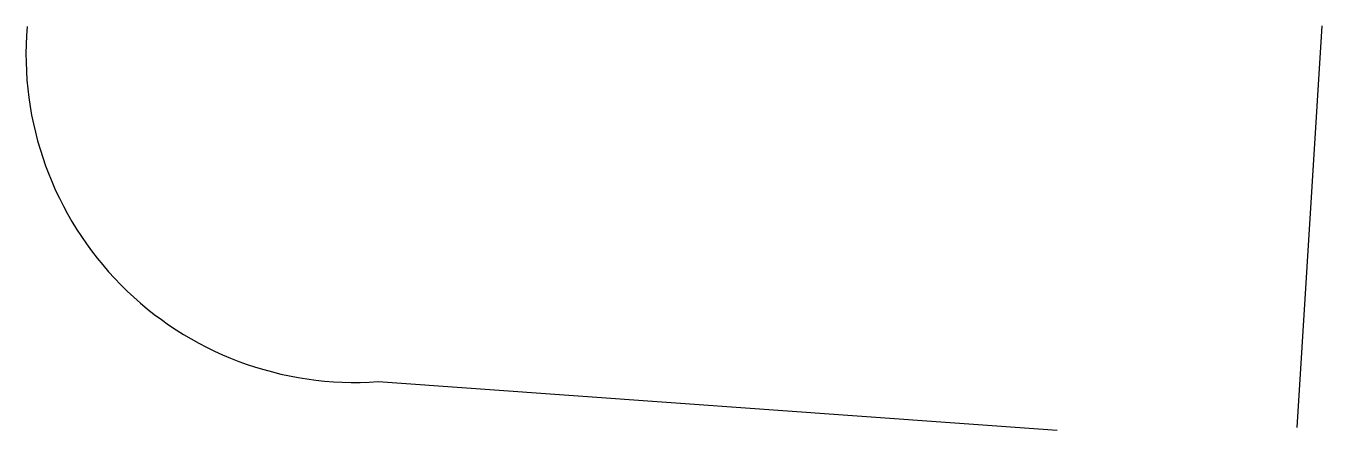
# Model space of a CAD drawing. Extents: x 21.6 to 115.1, y 47.8 to 77.
import ezdxf

# ---------------------------------------------------------------- set-up
doc = ezdxf.new("R2010")
doc.units = 0
doc.header["$MEASUREMENT"] = 0
doc.layers.add('PLAT-CURVE', color=4, linetype='CONTINUOUS')
doc.layers.add('PLAT-LINE', color=7, linetype='CONTINUOUS')

msp = doc.modelspace()

# ---------------------------------------------------------------- linework, layer by layer
at = {"layer": 'PLAT-CURVE'}
msp.add_arc((45.297, 74.971), 23.734, 175.22547, -85.93726, dxfattribs=at)
at = {"layer": 'PLAT-LINE'}
for p, q in [((113.295, 47.985), (115.101, 76.996)), ((46.979, 51.297), (95.986, 47.795))]:
    msp.add_line(p, q, dxfattribs=at)

doc.saveas('drawing.dxf')
